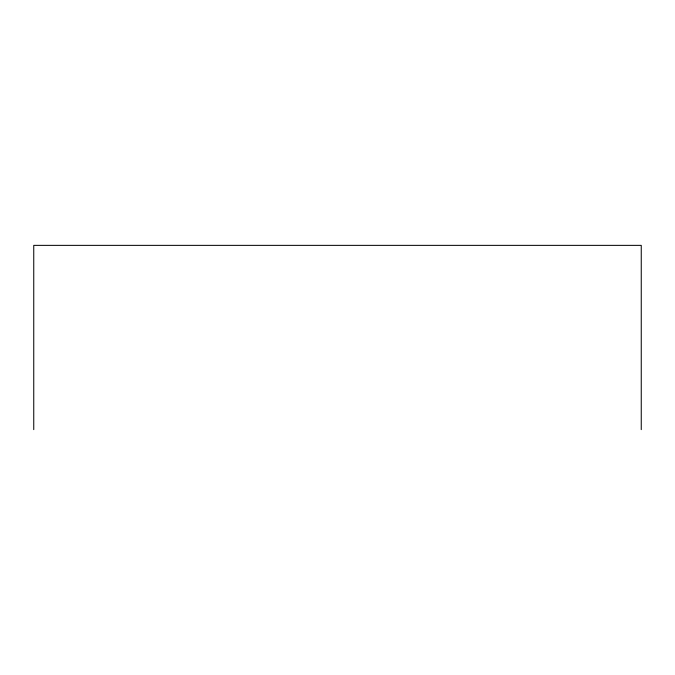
<?xml version="1.0" encoding="UTF-8"?>
<svg xmlns="http://www.w3.org/2000/svg" width="675" height="675" viewBox="0 0 675 675"><rect width="100%" height="100%" fill="white"/><g stroke="black" fill="none" stroke-linecap="round" stroke-linejoin="round"><path stroke-width="1.01" d="M641.25 429.637L641.25 245.363L33.75 245.363L33.75 429.637"/></g></svg>
